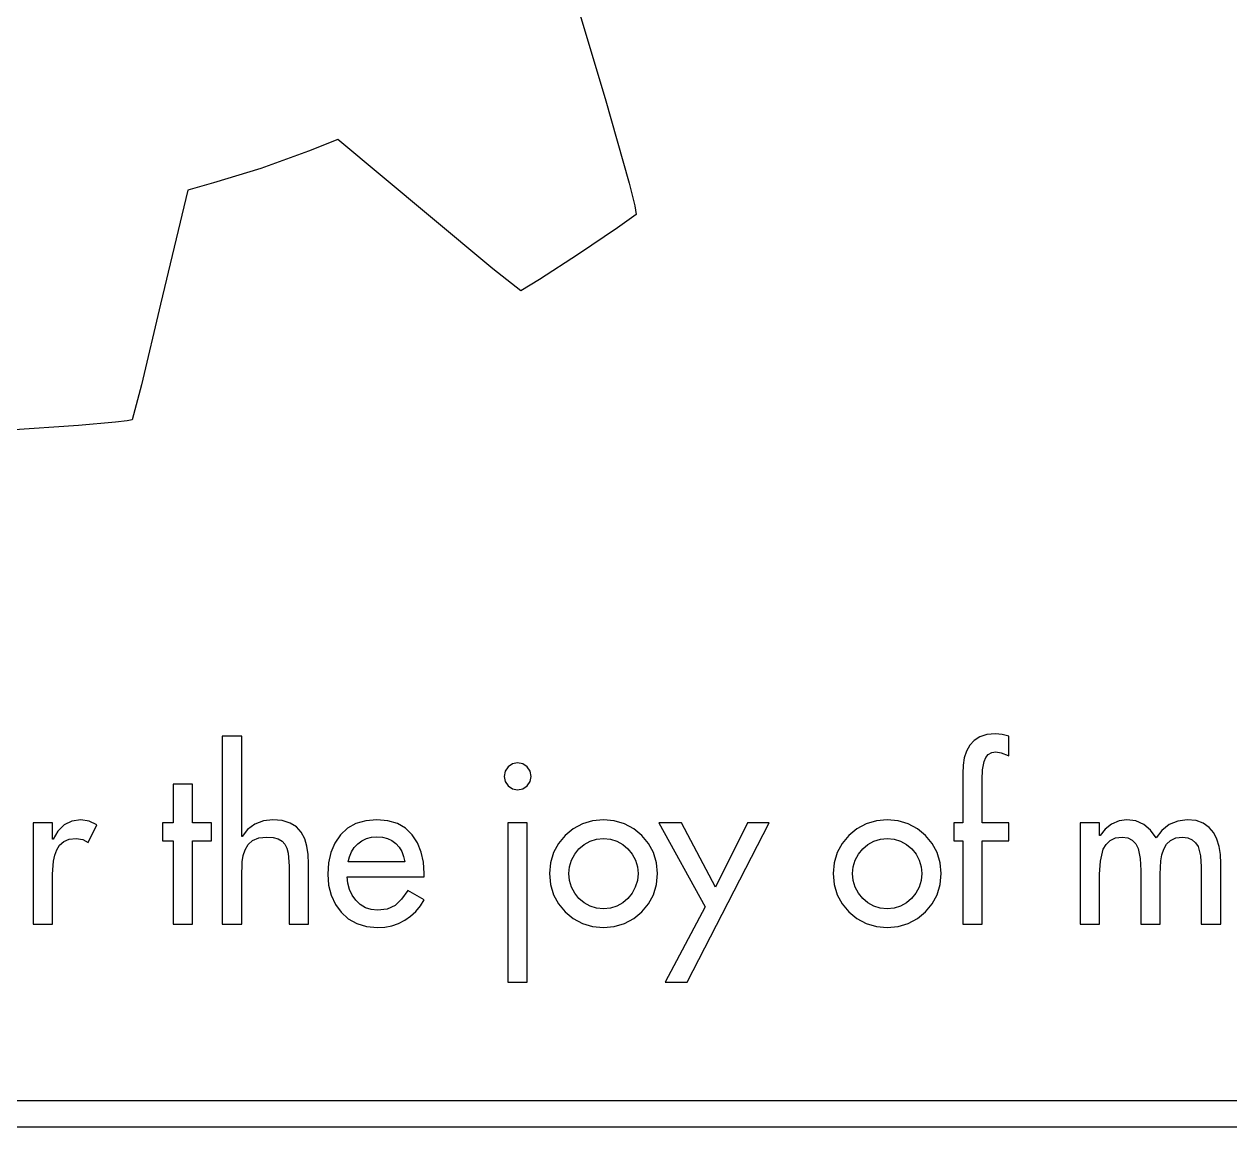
# Model space of a CAD drawing. Extents: x -345 to 336, y -177 to 157.
# Drawn here: x -203.7 to -73.1, y -176.7 to -57.3 of the extents above; entities that cross this region are included whole.
import ezdxf

# ---------------------------------------------------------------- set-up
doc = ezdxf.new("R2010")
doc.units = 0
doc.layers.add('border', color=7, linetype='CONTINUOUS')
doc.layers.add('gray', color=7, linetype='CONTINUOUS')

msp = doc.modelspace()

# ---------------------------------------------------------------- linework, layer by layer
at = {"layer": 'border', "color": 1}
for p, q in [((333.096221, -173.879035), (-341.99099, -173.879035)), ((-338.399035, -176.641505), (-199.647144, -176.709182)), ((-199.647144, -176.709182), (-60.895202, -176.703255))]:
    msp.add_line(p, q, dxfattribs=at)
at = {"layer": 'gray', "color": 7}
for p, q in [((-144.371224, -53.178568), (-140.75596, -65.358601)), ((-140.75596, -65.358601), (-138.132225, -74.508584)), ((-169.708136, -69.79155), (-172.866789, -71.043234)), ((-159.884567, -77.988723), (-169.708136, -69.79155)), ((-172.866789, -71.043234), (-178.057291, -72.944481)), ((-178.057291, -72.944481), (-183.187983, -74.464106)), ((-185.940514, -75.2716), (-188.898888, -87.629406)), ((-183.187983, -74.464106), (-185.940514, -75.2716)), ((-138.132225, -74.508584), (-137.518535, -76.955451)), ((-137.518535, -76.955451), (-137.391958, -77.902786)), ((-152.89642, -83.779133), (-159.884567, -77.988723)), ((-137.391958, -77.902786), (-139.413067, -79.358743)), ((-139.413067, -79.358743), (-143.62669, -82.191294)), ((-143.62669, -82.191294), (-147.847442, -84.951371)), ((-149.889932, -86.189903), (-152.89642, -83.779133)), ((-147.847442, -84.951371), (-149.889932, -86.189903)), ((-188.898888, -87.629406), (-190.980989, -96.354983)), ((-190.980989, -96.354983), (-191.980795, -100.128153)), ((-193.78628, -100.411392), (-197.805438, -100.746305)), ((-192.511268, -100.25315), (-193.78628, -100.411392)), ((-191.980795, -100.128153), (-192.511268, -100.25315)), ((-197.805438, -100.746305), (-205.28569, -101.276064)), ((-182.218892, -134.415021), (-182.218892, -154.747692)), ((-180.110779, -134.415021), (-182.218892, -134.415021)), ((-180.110779, -145.260821), (-180.110779, -134.415021)), ((-100.145768, -134.462208), (-100.766445, -134.854666)), ((-99.381677, -134.21611), (-100.145768, -134.462208)), ((-98.471214, -134.134068), (-99.381677, -134.21611)), ((-97.715437, -134.204314), (-98.471214, -134.134068)), ((-96.995034, -134.415021), (-97.715437, -134.204314)), ((-96.995034, -136.54673), (-96.995034, -134.415021)), ((-101.246646, -135.37579), (-101.598092, -136.008193)), ((-100.766445, -134.854666), (-101.246646, -135.37579)), ((-101.832472, -136.734379), (-101.964366, -137.548336)), ((-101.598092, -136.008193), (-101.832472, -136.734379)), ((-99.864472, -138.034351), (-99.688975, -137.132538)), ((-99.688975, -137.132538), (-99.504542, -136.72563)), ((-99.504542, -136.72563), (-99.232181, -136.39481)), ((-99.232181, -136.39481), (-98.866088, -136.175269)), ((-98.866088, -136.175269), (-98.400444, -136.102089)), ((-98.400444, -136.102089), (-97.826771, -136.207527)), ((-97.826771, -136.207527), (-97.088681, -136.500248)), ((-97.088681, -136.500248), (-96.995034, -136.54673)), ((-151.573318, -138.206987), (-151.678759, -138.77208)), ((-151.256993, -137.729805), (-151.573318, -138.206987)), ((-150.788406, -137.404911), (-151.256993, -137.729805)), ((-150.226169, -137.296594), (-150.788406, -137.404911)), ((-149.664025, -137.404911), (-150.226169, -137.296594)), ((-150.226169, -137.296594), (-150.226169, -137.296594)), ((-149.195702, -137.729805), (-149.664025, -137.404911)), ((-148.879649, -138.206987), (-149.195702, -137.729805)), ((-148.774293, -138.77208), (-148.879649, -138.206987)), ((-101.964366, -137.548336), (-102.008328, -138.44394)), ((-102.008328, -138.44394), (-102.008328, -143.785363)), ((-99.899498, -139.076598), (-99.864472, -138.034351)), ((-185.433606, -139.59202), (-187.541721, -139.59202)), ((-187.541721, -139.59202), (-187.541721, -143.785363)), ((-185.433606, -143.785363), (-185.433606, -139.59202)), ((-151.678759, -138.77208), (-151.573318, -139.316628)), ((-151.573318, -139.316628), (-151.256993, -139.779303)), ((-149.195702, -139.779303), (-148.879649, -139.316628)), ((-148.879649, -139.316628), (-148.774293, -138.77208)), ((-99.899498, -143.785363), (-99.899498, -139.076598)), ((-151.256993, -139.779303), (-150.788406, -140.095646)), ((-150.788406, -140.095646), (-150.226169, -140.201084)), ((-150.226169, -140.201084), (-149.664025, -140.095646)), ((-149.664025, -140.095646), (-149.195702, -139.779303)), ((-198.504686, -143.597826), (-199.350805, -144.019494)), ((-197.535425, -143.457251), (-198.504686, -143.597826)), ((-196.65705, -143.591815), (-197.535425, -143.457251)), ((-195.801897, -143.995534), (-196.65705, -143.591815)), ((-177.759529, -143.574402), (-178.693575, -143.925825)), ((-176.760957, -143.457251), (-177.759529, -143.574402)), ((-175.727814, -143.545079), (-176.760957, -143.457251)), ((-174.875879, -143.80859), (-175.727814, -143.545079)), ((-166.674032, -143.559726), (-167.738299, -143.867151)), ((-165.460493, -143.457251), (-166.674032, -143.559726)), ((-164.28201, -143.559021), (-165.460493, -143.457251)), ((-163.252841, -143.864272), (-164.28201, -143.559021)), ((-142.094671, -143.568503), (-143.201266, -143.902259)), ((-140.929449, -143.457251), (-142.094671, -143.568503)), ((-139.749404, -143.568503), (-140.929449, -143.457251)), ((-140.929449, -143.457251), (-140.929449, -143.457251)), ((-138.64548, -143.902259), (-139.749404, -143.568503)), ((-111.350086, -143.568503), (-112.456682, -143.902259)), ((-110.184867, -143.457251), (-111.350086, -143.568503)), ((-109.00482, -143.568503), (-110.184867, -143.457251)), ((-110.184867, -143.457251), (-110.184867, -143.457251)), ((-107.900896, -143.902259), (-109.00482, -143.568503)), ((-85.064428, -143.577252), (-85.869709, -143.937283)), ((-84.218388, -143.457251), (-85.064428, -143.577252)), ((-83.246189, -143.583151), (-84.218388, -143.457251)), ((-82.391213, -143.960877), (-83.246189, -143.583151)), ((-78.684151, -143.588964), (-79.626861, -143.984104)), ((-77.683162, -143.457251), (-78.684151, -143.588964)), ((-76.73143, -143.550893), (-77.683162, -143.457251)), ((-75.937838, -143.831845), (-76.73143, -143.550893)), ((-200.604309, -143.785363), (-202.712422, -143.785363)), ((-202.712422, -143.785363), (-202.712422, -154.747692)), ((-200.604309, -145.565367), (-200.604309, -143.785363)), ((-200.03877, -144.687063), (-200.533536, -145.565367)), ((-199.350805, -144.019494), (-200.03877, -144.687063)), ((-196.762664, -145.916366), (-195.801897, -143.995534)), ((-187.541721, -143.785363), (-188.689782, -143.785363)), ((-188.689782, -143.785363), (-188.689782, -145.752649)), ((-183.372673, -143.785363), (-185.433606, -143.785363)), ((-183.372673, -145.752649), (-183.372673, -143.785363)), ((-179.487158, -144.493882), (-180.064314, -145.260821)), ((-178.693575, -143.925825), (-179.487158, -144.493882)), ((-174.193553, -144.233137), (-174.875879, -143.80859)), ((-173.669198, -144.804044), (-174.193553, -144.233137)), ((-173.291317, -145.500851), (-173.669198, -144.804044)), ((-168.653293, -144.379497), (-169.419016, -145.096765)), ((-167.738299, -143.867151), (-168.653293, -144.379497)), ((-162.372984, -144.373062), (-163.252841, -143.864272)), ((-161.64244, -145.085335), (-162.372984, -144.373062)), ((-149.172469, -143.785363), (-151.280583, -143.785363)), ((-151.280583, -143.785363), (-151.280583, -161.025585)), ((-149.172469, -161.025585), (-149.172469, -143.785363)), ((-144.211272, -144.435095), (-145.086702, -145.143586)), ((-143.201266, -143.902259), (-144.211272, -144.435095)), ((-137.644062, -144.435095), (-138.64548, -143.902259)), ((-136.771482, -145.143586), (-137.644062, -144.435095)), ((-132.471257, -143.785363), (-134.931081, -143.785363)), ((-134.931081, -143.785363), (-129.918502, -152.874076)), ((-128.770441, -150.742366), (-132.471257, -143.785363)), ((-131.839324, -161.025585), (-122.961511, -143.785363)), ((-125.326973, -143.785363), (-128.770441, -150.742366)), ((-122.961511, -143.785363), (-125.326973, -143.785363)), ((-113.466689, -144.435095), (-114.342119, -145.143586)), ((-112.456682, -143.902259), (-113.466689, -144.435095)), ((-106.899479, -144.435095), (-107.900896, -143.902259)), ((-106.026898, -145.143586), (-106.899479, -144.435095)), ((-102.008328, -143.785363), (-102.968383, -143.785363)), ((-102.968383, -143.785363), (-102.968383, -145.752649)), ((-96.995034, -143.785363), (-99.899498, -143.785363)), ((-96.995034, -145.752649), (-96.995034, -143.785363)), ((-87.170034, -143.785363), (-89.27815, -143.785363)), ((-89.27815, -143.785363), (-89.27815, -154.747692)), ((-87.170034, -145.167179), (-87.170034, -143.785363)), ((-86.575454, -144.484766), (-87.122855, -145.167179)), ((-85.869709, -143.937283), (-86.575454, -144.484766)), ((-81.659208, -144.572876), (-82.391213, -143.960877)), ((-81.055859, -145.40165), (-81.659208, -144.572876)), ((-80.440911, -144.601916), (-81.055859, -145.40165)), ((-79.626861, -143.984104), (-80.440911, -144.601916)), ((-75.299483, -144.27674), (-75.937838, -143.831845)), ((-74.813369, -144.862295), (-75.299483, -144.27674)), ((-74.46194, -145.562149), (-74.813369, -144.862295)), ((-200.533536, -145.565367), (-200.604309, -145.565367)), ((-200.15931, -146.701283), (-199.837181, -146.203556)), ((-199.837181, -146.203556), (-199.38619, -145.811267)), ((-199.38619, -145.811267), (-198.794649, -145.556618)), ((-198.794649, -145.556618), (-198.050839, -145.471725)), ((-198.050839, -145.471725), (-197.342419, -145.582893)), ((-197.342419, -145.582893), (-196.762664, -145.916366)), ((-188.689782, -145.752649), (-187.541721, -145.752649)), ((-187.541721, -145.752649), (-187.541721, -154.747692)), ((-185.433606, -145.752649), (-183.372673, -145.752649)), ((-185.433606, -154.747692), (-185.433606, -145.752649)), ((-180.064314, -145.260821), (-180.110779, -145.260821)), ((-179.74763, -146.701622), (-179.419783, -146.142257)), ((-179.419783, -146.142257), (-178.928048, -145.705829)), ((-178.928048, -145.705829), (-178.257604, -145.424622)), ((-178.257604, -145.424622), (-177.393606, -145.330896)), ((-177.393606, -145.330896), (-176.709222, -145.378479)), ((-176.709222, -145.378479), (-176.155121, -145.521227)), ((-176.155121, -145.521227), (-175.7313, -145.75914)), ((-175.7313, -145.75914), (-175.437758, -146.092219)), ((-175.437758, -146.092219), (-175.237913, -146.526305)), ((-173.048346, -146.303096), (-173.291317, -145.500851)), ((-170.023717, -145.978032), (-170.455649, -146.982292)), ((-169.419016, -145.096765), (-170.023717, -145.978032)), ((-167.919336, -146.469974), (-167.533579, -146.057195)), ((-167.533579, -146.057195), (-167.0834, -145.719121)), ((-167.0834, -145.719121), (-166.587826, -145.477624)), ((-166.587826, -145.477624), (-166.046857, -145.332731)), ((-166.046857, -145.332731), (-165.460493, -145.284414)), ((-165.460493, -145.284414), (-164.867478, -145.33053)), ((-164.867478, -145.33053), (-164.33013, -145.468875)), ((-164.33013, -145.468875), (-163.848449, -145.699394)), ((-163.848449, -145.699394), (-163.422435, -146.022143)), ((-163.422435, -146.022143), (-163.06233, -146.424)), ((-161.06855, -145.958643), (-161.64244, -145.085335)), ((-160.658626, -146.950485), (-161.06855, -145.958643)), ((-145.804152, -146.007327), (-146.340204, -147.005801)), ((-145.086702, -145.143586), (-145.804152, -146.007327)), ((-143.576208, -146.595816), (-143.017104, -146.118663)), ((-143.017104, -146.118663), (-142.369887, -145.764446)), ((-142.369887, -145.764446), (-141.664148, -145.544906)), ((-141.664148, -145.544906), (-140.929449, -145.471725)), ((-140.929449, -145.471725), (-140.179569, -145.544906)), ((-140.929449, -145.471725), (-140.929449, -145.471725)), ((-140.179569, -145.544906), (-139.476859, -145.764446)), ((-139.476859, -145.764446), (-138.835728, -146.118663)), ((-138.835728, -146.118663), (-138.270537, -146.595816)), ((-136.054131, -146.007327), (-136.771482, -145.143586)), ((-135.518337, -147.005801), (-136.054131, -146.007327)), ((-115.059568, -146.007327), (-115.595621, -147.005801)), ((-114.342119, -145.143586), (-115.059568, -146.007327)), ((-112.831625, -146.595816), (-112.27252, -146.118663)), ((-112.27252, -146.118663), (-111.625304, -145.764446)), ((-111.625304, -145.764446), (-110.919565, -145.544906)), ((-110.919565, -145.544906), (-110.184867, -145.471725)), ((-110.184867, -145.471725), (-109.434986, -145.544906)), ((-110.184867, -145.471725), (-110.184867, -145.471725)), ((-109.434986, -145.544906), (-108.732275, -145.764446)), ((-108.732275, -145.764446), (-108.091145, -146.118663)), ((-108.091145, -146.118663), (-107.525955, -146.595816)), ((-105.309546, -146.007327), (-106.026898, -145.143586)), ((-104.773753, -147.005801), (-105.309546, -146.007327)), ((-102.968383, -145.752649), (-102.008328, -145.752649)), ((-102.008328, -145.752649), (-102.008328, -154.747692)), ((-99.899498, -154.747692), (-99.899498, -145.752649)), ((-99.899498, -145.752649), (-96.995034, -145.752649)), ((-87.122855, -145.167179), (-87.170034, -145.167179)), ((-86.771503, -146.654434), (-86.470013, -146.115728)), ((-86.470013, -146.115728), (-86.033768, -145.694032)), ((-86.033768, -145.694032), (-85.456971, -145.421687)), ((-85.456971, -145.421687), (-84.733802, -145.330896)), ((-84.733802, -145.330896), (-84.118583, -145.415874)), ((-84.118583, -145.415874), (-83.632562, -145.670805)), ((-83.632562, -145.670805), (-83.26674, -146.060413)), ((-83.26674, -146.060413), (-83.012068, -146.549363)), ((-80.22448, -146.642637), (-79.917101, -146.112765)), ((-79.917101, -146.112765), (-79.486749, -145.694032)), ((-79.486749, -145.694032), (-78.918624, -145.421687)), ((-78.918624, -145.421687), (-78.19786, -145.330896)), ((-78.19786, -145.330896), (-77.603734, -145.401226)), ((-77.603734, -145.401226), (-77.132366, -145.612187)), ((-77.132366, -145.612187), (-76.772177, -145.940214)), ((-76.772177, -145.940214), (-76.511511, -146.361713)), ((-74.227543, -146.349916), (-74.46194, -145.562149)), ((-200.510662, -147.919382), (-200.376003, -147.281024)), ((-200.376003, -147.281024), (-200.15931, -146.701283)), ((-180.052162, -148.001594), (-179.946721, -147.337045)), ((-179.946721, -147.337045), (-179.74763, -146.701622)), ((-175.237913, -146.526305), (-175.095168, -147.067297)), ((-175.095168, -147.067297), (-174.980961, -148.469828)), ((-172.916731, -147.207928), (-173.048346, -146.303096)), ((-172.872849, -148.21247), (-172.916731, -147.207928)), ((-170.455649, -146.982292), (-170.714805, -148.109544)), ((-168.57584, -148.025187), (-168.440467, -147.45397)), ((-168.440467, -147.45397), (-168.221631, -146.935584)), ((-168.221631, -146.935584), (-167.919336, -146.469974)), ((-163.06233, -146.424), (-162.778355, -146.891783)), ((-162.778355, -146.891783), (-162.570508, -147.425522)), ((-162.570508, -147.425522), (-162.438791, -148.025187)), ((-160.412668, -148.06086), (-160.658626, -146.950485)), ((-146.340204, -147.005801), (-146.674222, -148.109713)), ((-144.384355, -147.825741), (-144.035775, -147.17265)), ((-144.035775, -147.17265), (-143.576208, -146.595816)), ((-138.270537, -146.595816), (-137.804904, -147.17265)), ((-137.804904, -147.17265), (-137.462391, -147.825741)), ((-135.184597, -148.109713), (-135.518337, -147.005801)), ((-115.595621, -147.005801), (-115.929638, -148.109713)), ((-113.639771, -147.825741), (-113.291191, -147.17265)), ((-113.291191, -147.17265), (-112.831625, -146.595816)), ((-107.525955, -146.595816), (-107.06032, -147.17265)), ((-107.06032, -147.17265), (-106.717809, -147.825741)), ((-104.440014, -148.109713), (-104.773753, -147.005801)), ((-87.087826, -147.919382), (-86.771503, -146.654434)), ((-83.012068, -146.549363), (-82.766157, -147.661685)), ((-80.540806, -147.895788), (-80.426526, -147.248681)), ((-80.426526, -147.248681), (-80.22448, -146.642637)), ((-76.511511, -146.361713), (-76.230573, -147.368936)), ((-76.230573, -147.368936), (-76.160517, -148.539876)), ((-74.095664, -147.225539), (-74.227543, -146.349916)), ((-74.051688, -148.188876), (-74.095664, -147.225539)), ((-200.604309, -149.359816), (-200.510662, -147.919382)), ((-180.110779, -149.711522), (-180.052162, -148.001594)), ((-174.980961, -148.469828), (-174.980961, -154.747692)), ((-172.872849, -154.747692), (-172.872849, -148.21247)), ((-170.714805, -148.109544), (-170.801191, -149.359816)), ((-162.438791, -148.025187), (-168.57584, -148.025187)), ((-160.330677, -149.289769), (-160.412668, -148.06086)), ((-146.674222, -148.109713), (-146.78556, -149.289769)), ((-144.677446, -149.289769), (-144.604175, -148.537392)), ((-144.604175, -148.537392), (-144.384355, -147.825741)), ((-137.462391, -147.825741), (-137.251695, -148.537392)), ((-137.251695, -148.537392), (-137.181452, -149.289769)), ((-135.073338, -149.289769), (-135.184597, -148.109713)), ((-115.929638, -148.109713), (-116.040977, -149.289769)), ((-113.932863, -149.289769), (-113.859592, -148.537392)), ((-113.859592, -148.537392), (-113.639771, -147.825741)), ((-106.717809, -147.825741), (-106.507113, -148.537392)), ((-106.507113, -148.537392), (-106.436868, -149.289769)), ((-104.328756, -149.289769), (-104.440014, -148.109713)), ((-87.170034, -149.359816), (-87.087826, -147.919382)), ((-82.766157, -147.661685), (-82.719333, -148.938769)), ((-80.611218, -149.359816), (-80.540806, -147.895788)), ((-76.160517, -148.539876), (-76.160517, -154.747692)), ((-74.051688, -154.747692), (-74.051688, -148.188876)), ((-200.604309, -154.747692), (-200.604309, -149.359816)), ((-180.110779, -154.747692), (-180.110779, -149.711522)), ((-170.801191, -149.359816), (-170.707456, -150.536937)), ((-168.625658, -150.330745), (-168.693078, -149.61788)), ((-168.693078, -149.61788), (-160.330677, -149.61788)), ((-160.330677, -149.61788), (-160.330677, -149.289769)), ((-146.78556, -149.289769), (-146.674222, -150.469824)), ((-144.604175, -150.027864), (-144.677446, -149.289769)), ((-144.384355, -150.742366), (-144.604175, -150.027864)), ((-137.254643, -150.027864), (-137.474186, -150.742366)), ((-137.181452, -149.289769), (-137.254643, -150.027864)), ((-135.184597, -150.469824), (-135.073338, -149.289769)), ((-116.040977, -149.289769), (-115.929638, -150.469824)), ((-113.859592, -150.027864), (-113.932863, -149.289769)), ((-113.639771, -150.742366), (-113.859592, -150.027864)), ((-106.51006, -150.027864), (-106.729603, -150.742366)), ((-106.436868, -149.289769), (-106.51006, -150.027864)), ((-104.440014, -150.469824), (-104.328756, -149.289769)), ((-87.170034, -154.747692), (-87.170034, -149.359816)), ((-82.719333, -148.938769), (-82.719333, -154.747692)), ((-80.611218, -154.747692), (-80.611218, -149.359816)), ((-170.707456, -150.536937), (-170.42625, -151.631987)), ((-168.446989, -150.993911), (-168.625658, -150.330745)), ((-168.15707, -151.607321), (-168.446989, -150.993911)), ((-162.110671, -151.116932), (-162.78729, -152.056704)), ((-160.330677, -152.124183), (-162.110671, -151.116932)), ((-146.674222, -150.469824), (-146.340204, -151.573737)), ((-144.035775, -151.401101), (-144.384355, -150.742366)), ((-143.576208, -151.971924), (-144.035775, -151.401101)), ((-137.822597, -151.401101), (-138.282333, -151.971924)), ((-137.474186, -150.742366), (-137.822597, -151.401101)), ((-135.518337, -151.573737), (-135.184597, -150.469824)), ((-115.929638, -150.469824), (-115.595621, -151.573737)), ((-113.291191, -151.401101), (-113.639771, -150.742366)), ((-112.831625, -151.971924), (-113.291191, -151.401101)), ((-107.078012, -151.401101), (-107.53775, -151.971924)), ((-106.729603, -150.742366), (-107.078012, -151.401101)), ((-104.773753, -151.573737), (-104.440014, -150.469824)), ((-170.42625, -151.631987), (-169.969366, -152.618777)), ((-169.969366, -152.618777), (-169.348602, -153.470976)), ((-167.7559, -152.171004), (-168.15707, -151.607321)), ((-167.265465, -152.642484), (-167.7559, -152.171004)), ((-166.707744, -152.979232), (-167.265465, -152.642484)), ((-163.504643, -152.72145), (-164.344963, -153.116843)), ((-162.78729, -152.056704), (-163.504643, -152.72145)), ((-161.246953, -153.377334), (-160.75294, -152.788816)), ((-160.75294, -152.788816), (-160.330677, -152.124183)), ((-146.340204, -151.573737), (-145.804152, -152.572211)), ((-145.804152, -152.572211), (-145.086702, -153.435952)), ((-143.020053, -152.443179), (-143.576208, -151.971924)), ((-142.381682, -152.803294), (-143.020053, -152.443179)), ((-141.678892, -153.031697), (-142.381682, -152.803294)), ((-139.476859, -152.803294), (-140.179569, -153.031697)), ((-138.838677, -152.443179), (-139.476859, -152.803294)), ((-138.282333, -151.971924), (-138.838677, -152.443179)), ((-136.771482, -153.435952), (-136.054131, -152.572211)), ((-136.054131, -152.572211), (-135.518337, -151.573737)), ((-115.595621, -151.573737), (-115.059568, -152.572211)), ((-115.059568, -152.572211), (-114.342119, -153.435952)), ((-112.275469, -152.443179), (-112.831625, -151.971924)), ((-111.637098, -152.803294), (-112.275469, -152.443179)), ((-110.934308, -153.031697), (-111.637098, -152.803294)), ((-108.732275, -152.803294), (-109.434986, -153.031697)), ((-108.094094, -152.443179), (-108.732275, -152.803294)), ((-107.53775, -151.971924), (-108.094094, -152.443179)), ((-106.026898, -153.435952), (-105.309546, -152.572211)), ((-105.309546, -152.572211), (-104.773753, -151.573737)), ((-169.348602, -153.470976), (-168.572716, -154.167952)), ((-166.082734, -153.181274), (-166.707744, -152.979232)), ((-165.390437, -153.248641), (-166.082734, -153.181274)), ((-164.344963, -153.116843), (-165.390437, -153.248641)), ((-162.450229, -154.32594), (-161.812716, -153.889709)), ((-161.812716, -153.889709), (-161.246953, -153.377334)), ((-145.086702, -153.435952), (-144.211272, -154.144471)), ((-140.929449, -153.107812), (-141.678892, -153.031697)), ((-140.179569, -153.031697), (-140.929449, -153.107812)), ((-137.644062, -154.144471), (-136.771482, -153.435952)), ((-129.918502, -152.874076), (-134.228377, -161.025585)), ((-114.342119, -153.435952), (-113.466689, -154.144471)), ((-110.184867, -153.107812), (-110.934308, -153.031697)), ((-109.434986, -153.031697), (-110.184867, -153.107812)), ((-106.899479, -154.144471), (-106.026898, -153.435952)), ((-202.712422, -154.747692), (-200.604309, -154.747692)), ((-187.541721, -154.747692), (-185.433606, -154.747692)), ((-182.218892, -154.747692), (-180.110779, -154.747692)), ((-174.980961, -154.747692), (-172.872849, -154.747692)), ((-168.572716, -154.167952), (-167.650458, -154.689075)), ((-167.650458, -154.689075), (-166.593456, -155.013997)), ((-166.593456, -155.013997), (-165.413312, -155.122286)), ((-165.413312, -155.122286), (-164.622014, -155.072502)), ((-164.622014, -155.072502), (-163.864401, -154.923206)), ((-163.864401, -154.923206), (-163.140472, -154.674343)), ((-163.140472, -154.674343), (-162.450229, -154.32594)), ((-144.211272, -154.144471), (-143.201266, -154.677278)), ((-143.201266, -154.677278), (-142.094671, -155.011034)), ((-142.094671, -155.011034), (-140.929449, -155.122286)), ((-140.929449, -155.122286), (-139.749404, -155.011034)), ((-139.749404, -155.011034), (-138.64548, -154.677278)), ((-138.64548, -154.677278), (-137.644062, -154.144471)), ((-113.466689, -154.144471), (-112.456682, -154.677278)), ((-112.456682, -154.677278), (-111.350086, -155.011034)), ((-111.350086, -155.011034), (-110.184867, -155.122286)), ((-110.184867, -155.122286), (-109.00482, -155.011034)), ((-109.00482, -155.011034), (-107.900896, -154.677278)), ((-107.900896, -154.677278), (-106.899479, -154.144471)), ((-102.008328, -154.747692), (-99.899498, -154.747692)), ((-89.27815, -154.747692), (-87.170034, -154.747692)), ((-82.719333, -154.747692), (-80.611218, -154.747692)), ((-76.160517, -154.747692), (-74.051688, -154.747692)), ((-151.280583, -161.025585), (-149.172469, -161.025585)), ((-134.228377, -161.025585), (-131.839324, -161.025585))]:
    msp.add_line(p, q, dxfattribs=at)

doc.saveas('drawing.dxf')
